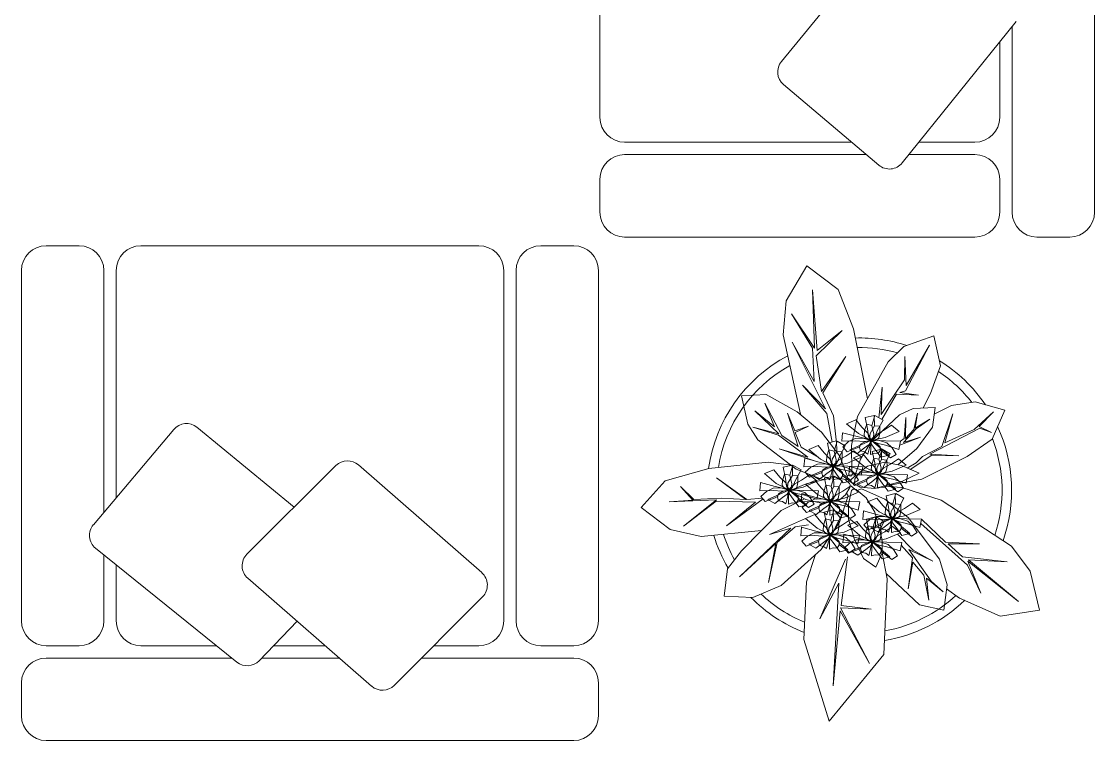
# Model space of a CAD drawing. Header units: inches. Extents: x -173 to 14008, y -3334 to 10368.
# Drawn here: x 5862.5 to 6013, y 7382.2 to 7483.1 of the extents above; entities that cross this region are included whole.
import ezdxf

# ---------------------------------------------------------------- set-up
doc = ezdxf.new("R2010")
doc.units = ezdxf.units.IN
doc.header["$MEASUREMENT"] = 0
doc.layers.add('ARREDAMENTO', color=8, linetype='Continuous', lineweight=18)

# ---------------------------------------------------------------- blocks, each defined once
blk = doc.blocks.new('divanetto')
at = {"layer": 'ARREDAMENTO'}
for p, q in [((5870.55, 7451.63), (5865.93, 7451.63)), ((5926.63, 7451.63), (5879.22, 7451.63)), ((5935.31, 7451.63), (5939.93, 7451.63)), ((5862.46, 7448.16), (5862.46, 7399.02)), ((5874.02, 7448.16), (5874.02, 7414.27)), ((5875.76, 7448.16), (5875.76, 7416.32)), ((5930.1, 7448.16), (5930.1, 7399.02)), ((5931.84, 7448.16), (5931.84, 7399.02)), ((5943.4, 7448.16), (5943.4, 7399.02)), ((5883.83, 7425.88), (5872.54, 7412.51)), ((5887.07, 7426.17), (5900.71, 7414.97)), ((5906.57, 7420.8), (5894.09, 7408.38)), ((5927.03, 7405.79), (5909.72, 7420.9)), ((5872.85, 7409.22), (5892.68, 7393.24)), ((5874.02, 7408.28), (5874.02, 7399.02)), ((5875.76, 7406.88), (5875.76, 7399.02)), ((5894.2, 7405), (5911.58, 7389.86)), ((5914.74, 7389.97), (5927.14, 7402.41)), ((5895.8, 7393.44), (5901.12, 7398.97)), ((5865.93, 7395.55), (5870.55, 7395.55)), ((5879.22, 7395.55), (5889.83, 7395.55)), ((5897.83, 7395.55), (5905.05, 7395.55)), ((5920.3, 7395.55), (5926.63, 7395.55)), ((5939.93, 7395.55), (5935.31, 7395.55)), ((5865.93, 7393.81), (5891.98, 7393.81)), ((5896.16, 7393.81), (5907.05, 7393.81)), ((5918.57, 7393.81), (5939.93, 7393.81)), ((5862.46, 7390.34), (5862.46, 7385.72)), ((5943.4, 7390.34), (5943.4, 7385.72)), ((5865.93, 7382.25), (5939.93, 7382.25))]:
    blk.add_line(p, q, dxfattribs=at)
for centre, radius, start, end in [((5865.93, 7448.16), 3.47, 90, 180), ((5870.55, 7448.16), 3.47, 360, 90), ((5879.22, 7448.16), 3.47, 90, 180), ((5926.63, 7448.16), 3.47, 360, 90), ((5935.31, 7448.16), 3.47, 90, 180), ((5939.93, 7448.16), 3.47, 360, 90), ((5885.6, 7424.39), 2.31, 50.5877, 139.8027), ((5908.2, 7419.16), 2.31, 48.8652, 134.8526), ((5874.3, 7411.02), 2.31, 139.8027, 231.1451), ((5895.72, 7406.74), 2.31, 134.8526, 228.965), ((5925.5, 7404.04), 2.31, 315.0823, 48.8652), ((5865.93, 7399.02), 3.47, 180, 270), ((5870.55, 7399.02), 3.47, 270, 360), ((5879.22, 7399.02), 3.47, 180, 270), ((5926.63, 7399.02), 3.47, 270, 360), ((5935.31, 7399.02), 3.47, 180, 270), ((5939.93, 7399.02), 3.47, 270, 360), ((5865.93, 7390.34), 3.47, 90, 180), ((5939.93, 7390.34), 3.47, 360, 90), ((5894.13, 7395.04), 2.31, 231.1451, 316.0734), ((5913.1, 7391.61), 2.31, 228.965, 315.0823), ((5865.93, 7385.72), 3.47, 180, 270), ((5939.93, 7385.72), 3.47, 270, 360)]:
    blk.add_arc(centre, radius, start, end, dxfattribs=at)

msp = doc.modelspace()

# ---------------------------------------------------------------- linework, layer by layer
at = {"layer": 'ARREDAMENTO'}
for p, q in [((6012.98, 7456.32), (6012.98, 7577.94)), ((5943.6, 7517.03), (5943.6, 7469.62)), ((5969.05, 7477.46), (5980.26, 7491.1)), ((5986.01, 7463.25), (6001.98, 7483.08)), ((6001.42, 7456.32), (6001.42, 7482.37)), ((5999.68, 7469.62), (5999.68, 7480.22)), ((5969.35, 7474.23), (5982.72, 7462.93)), ((5947.07, 7466.15), (5978.91, 7466.15)), ((5988.35, 7466.15), (5996.21, 7466.15)), ((5947.07, 7464.42), (5980.96, 7464.42)), ((5986.95, 7464.42), (5996.21, 7464.42)), ((5943.6, 7460.95), (5943.6, 7456.32)), ((5999.68, 7456.32), (5999.68, 7460.95)), ((5947.07, 7452.85), (5996.21, 7452.85)), ((6004.89, 7452.85), (6009.51, 7452.85))]:
    msp.add_line(p, q, dxfattribs=at)
at = {"layer": 'ARREDAMENTO', "linetype": 'Continuous', "lineweight": 0}
for p, q in [((5969.74, 7443.89), (5972.61, 7448.82)), ((5972.61, 7448.82), (5977.02, 7445.49)), ((5977.02, 7445.49), (5979.16, 7439.96)), ((5969.3, 7439.14), (5969.74, 7443.89)), ((5971.72, 7427.99), (5969.3, 7439.14)), ((5979.16, 7439.96), (5981.14, 7430.18)), ((5986.24, 7437.5), (5990.43, 7439.01)), ((5990.43, 7439.01), (5991.37, 7434.79)), ((5984.05, 7435.33), (5986.24, 7437.5)), ((5979.73, 7427.7), (5984.05, 7435.33)), ((5991.37, 7434.79), (5989.99, 7430.93)), ((5963.45, 7430.58), (5966.9, 7430.75)), ((5964.33, 7426.63), (5963.45, 7430.58)), ((5966.9, 7430.75), (5971.29, 7428.34)), ((5989.99, 7430.93), (5988.93, 7428.88)), ((5971.29, 7428.34), (5974.66, 7425.51)), ((5987.54, 7428.82), (5985.61, 7427.9)), ((5990.63, 7428.97), (5987.54, 7428.82)), ((5990.23, 7426.21), (5990.63, 7428.97)), ((5990.49, 7428.02), (5992.92, 7429.22)), ((5992.92, 7429.22), (5996.22, 7429.73)), ((5996.22, 7429.73), (6000.41, 7428.58)), ((6000.41, 7428.58), (5998.61, 7424.51)), ((5978.88, 7423.63), (5979.73, 7427.7)), ((5985.61, 7427.9), (5981.68, 7424.21)), ((5965.76, 7424.43), (5964.33, 7426.63)), ((5974.66, 7425.51), (5977.23, 7422.12)), ((5988.05, 7423.2), (5990.23, 7426.21)), ((5971.13, 7420.32), (5965.76, 7424.43)), ((5981.68, 7424.21), (5980.13, 7421.68)), ((5998.61, 7424.51), (5995.11, 7422.08)), ((5978.95, 7419.96), (5978.88, 7423.63)), ((5985.4, 7420.91), (5988.05, 7423.2)), ((5958.87, 7420.4), (5967.18, 7421.3)), ((5967.18, 7421.3), (5970.45, 7420.85)), ((5977.23, 7422.12), (5978.35, 7419.24)), ((5980.13, 7421.68), (5979.4, 7419.47)), ((5981.15, 7420.74), (5983.57, 7421.26)), ((5983.57, 7421.26), (5985.91, 7420.81)), ((5985.91, 7420.81), (5988.37, 7419.73)), ((5995.11, 7422.08), (5988.75, 7418.92)), ((5952.75, 7418.68), (5958.87, 7420.4)), ((5974.69, 7418.89), (5971.13, 7420.32)), ((5978.35, 7419.24), (5978.14, 7418.77)), ((5978.8, 7419.32), (5978.26, 7419.48)), ((5979.12, 7419.77), (5978.8, 7419.32)), ((5979.61, 7419.25), (5978.95, 7419.96)), ((5979.34, 7418.95), (5980.04, 7419.9)), ((5980.04, 7419.9), (5981.15, 7420.74)), ((5988.37, 7419.73), (5986.05, 7418.61)), ((5949.39, 7414.91), (5952.75, 7418.68)), ((5970.18, 7417.24), (5972.52, 7418.26)), ((5972.52, 7418.26), (5976.57, 7419.2)), ((5975.03, 7418.84), (5974.69, 7418.89)), ((5976.57, 7419.2), (5978.02, 7418.83)), ((5978.02, 7418.83), (5978.63, 7418.28)), ((5978.63, 7418.28), (5978.69, 7418.11)), ((5978.69, 7418.11), (5978.65, 7417.71)), ((5979.32, 7418.26), (5979.34, 7418.95)), ((5980.09, 7417.78), (5979.32, 7418.26)), ((5982.16, 7417.58), (5980.09, 7417.78)), ((5986.05, 7418.61), (5982.16, 7417.58)), ((5985.95, 7417.72), (5983.4, 7417.91)), ((5984.26, 7418.04), (5983.95, 7418.06)), ((5988.75, 7418.92), (5984.26, 7418.04)), ((5972.5, 7416.06), (5970.18, 7417.24)), ((5978.07, 7416.7), (5977.14, 7415.93)), ((5978.42, 7416.55), (5977.22, 7412.87)), ((5978.65, 7417.71), (5978.07, 7416.7)), ((5978.21, 7416.95), (5978.42, 7416.55)), ((5978.48, 7415.4), (5978.9, 7417.32)), ((5978.9, 7417.32), (5979.12, 7417.5)), ((5979.12, 7417.5), (5979.53, 7417.46)), ((5979.53, 7417.46), (5980.96, 7416.27)), ((5979.69, 7417.33), (5980.27, 7417.56)), ((5980.27, 7417.56), (5983.55, 7416.11)), ((5980.96, 7416.27), (5982.16, 7414.25)), ((5991.46, 7415.94), (5985.95, 7417.72)), ((5953.45, 7411.85), (5949.39, 7414.91)), ((5969, 7414.49), (5972.3, 7416.16)), ((5974.81, 7415.47), (5972.5, 7416.06)), ((5977.14, 7415.93), (5974.81, 7415.47)), ((5978.47, 7413.28), (5978.48, 7415.4)), ((5983.55, 7416.11), (5986.86, 7413.5)), ((6001.31, 7409.48), (5991.46, 7415.94)), ((5963.44, 7408.84), (5969, 7414.49)), ((5979.24, 7410.59), (5978.47, 7413.28)), ((5982.16, 7414.25), (5983.21, 7410.41)), ((5986.86, 7413.5), (5991.21, 7407.7)), ((5957.8, 7410.84), (5953.45, 7411.85)), ((5977.22, 7412.87), (5974.63, 7409.04)), ((5966.25, 7411.7), (5957.8, 7410.84)), ((5980.57, 7407.78), (5979.24, 7410.59)), ((5983.21, 7410.41), (5983.17, 7408.57)), ((5961.5, 7406.32), (5963.44, 7408.84)), ((5974.63, 7409.04), (5969.04, 7403.97)), ((6003.96, 7405.98), (6001.31, 7409.48)), ((5972.57, 7404.52), (5973.85, 7408.33)), ((5982.29, 7406.57), (5980.57, 7407.78)), ((5983.17, 7408.57), (5982.29, 7406.57)), ((5983.17, 7408.55), (5983.91, 7404.9)), ((5991.21, 7407.7), (5992.3, 7404.09)), ((5961.01, 7402.5), (5961.5, 7406.32)), ((6005.27, 7400.51), (6003.96, 7405.98)), ((5972.18, 7396.41), (5972.57, 7404.52)), ((5983.91, 7404.9), (5983.44, 7394.31)), ((5988.43, 7401.27), (5983.75, 7405.66)), ((5969.04, 7403.97), (5965.04, 7402.3)), ((5992.3, 7404.09), (5991.83, 7400.54)), ((5992.22, 7403.5), (5994.04, 7402.23)), ((5965.04, 7402.3), (5961.01, 7402.5)), ((5991.83, 7400.54), (5988.43, 7401.27)), ((5994.04, 7402.23), (5999.76, 7399.71)), ((5999.76, 7399.71), (6005.27, 7400.51)), ((5975.75, 7384.97), (5972.18, 7396.41)), ((5983.44, 7394.31), (5975.75, 7384.97))]:
    msp.add_line(p, q, dxfattribs=at)
for points in [[(5976.16, 7424.09), (5975.42, 7428.1), (5972.01, 7432.08), (5975.22, 7428.75), (5970.56, 7438.13), (5973.67, 7432.58), (5973.41, 7437.29), (5970.48, 7442.06), (5973.72, 7437.28), (5973.42, 7445.44), (5974.07, 7436.92), (5977.56, 7439.73), (5973.93, 7436.21), (5974.66, 7431.21), (5978.11, 7436.08), (5974.89, 7431.01), (5976.38, 7427.8), (5976.8, 7423.97)], [(5982.74, 7427.5), (5983.18, 7431.82), (5983.06, 7427.98), (5986.31, 7432.82), (5986.36, 7436.08), (5986.54, 7432.01), (5989.84, 7437.68), (5986.46, 7431.28), (5985.66, 7431.05), (5988.28, 7430.69), (5985.22, 7430.8), (5983.16, 7427.26)], [(5973.69, 7421.45), (5968.72, 7423.13), (5972.78, 7421.99), (5968.67, 7425.05), (5965.05, 7426.19), (5968.69, 7425.24), (5965.31, 7428.49), (5968.08, 7426.23), (5966.72, 7429.54), (5969.11, 7425), (5971.4, 7423.5), (5969.9, 7428.15), (5970.96, 7425.67), (5972.86, 7426.31), (5970.97, 7425.44), (5971.85, 7423.39), (5974.22, 7421.97)], [(5987.14, 7420.27), (5990.17, 7422.28), (5993.94, 7422.17), (5989.89, 7422.4), (5996.87, 7426.05), (5998.53, 7425.46), (5996.8, 7426.26), (5998.82, 7428.35), (5996.08, 7425.86), (5991.96, 7423.97), (5993.1, 7428.05), (5991.57, 7423.5), (5988.87, 7422.09), (5987.97, 7421.2), (5986.72, 7420.46)], [(5985.66, 7423.66), (5988.58, 7424.79), (5986.17, 7424.06), (5987.97, 7425.95), (5989.88, 7427.29), (5987.84, 7426.05), (5988.14, 7428.14), (5987.64, 7425.84), (5986.45, 7424.62), (5986.52, 7427.55), (5986.27, 7424.58), (5985.77, 7424.24)], [(5966.49, 7416.13), (5961.34, 7412.34), (5965.44, 7415.66), (5959.91, 7415.82), (5955.3, 7412.3), (5959.97, 7416.01), (5953.3, 7415.74), (5956.65, 7415.96), (5954.89, 7417.85), (5956.77, 7416.04), (5960.59, 7416.24), (5964.08, 7416.03), (5959.94, 7419.08), (5964.19, 7416.05), (5966.4, 7416.24)], [(5972.44, 7413.4), (5967.37, 7411.15), (5970.37, 7412.03), (5963.17, 7405.21), (5968.27, 7409.88), (5967.24, 7404.42), (5968.45, 7410.02), (5970.97, 7412.23), (5972.88, 7412.48)], [(5988.6, 7412.7), (5995.14, 7406.86), (5997.05, 7402.93), (5995.22, 7407.41), (6002.33, 7401.73), (5995.32, 7407.59), (6000.72, 7407.3), (5994.48, 7408), (5992.47, 7409.82), (5996.84, 7409.81), (5992.08, 7410.06), (5988.71, 7413.29)], [(5985.34, 7411.2), (5987.55, 7408.94), (5990.32, 7407.41), (5986.94, 7409.03), (5990.06, 7404.61), (5991.76, 7403.11), (5989.4, 7405), (5989.72, 7401.94), (5989.03, 7405.45), (5987.5, 7407.28), (5986.82, 7403.54), (5987.44, 7407.87), (5985.85, 7409.62)], [(5978.06, 7407.66), (5974.44, 7399.29), (5977.1, 7404.31), (5976.33, 7389.94), (5977.32, 7400.45), (5981.39, 7393.07), (5977.36, 7400.86), (5981.63, 7400.66), (5977.46, 7401.2), (5978.31, 7408.03)]]:
    msp.add_lwpolyline(points, dxfattribs=at)
at = {"layer": 'ARREDAMENTO', "lineweight": 0}
for points in [[(5981.67, 7424.38), (5982.83, 7424.3), (5983.85, 7423.98), (5984.61, 7423.27), (5985.17, 7422.38), (5984.38, 7421.88), (5983.2, 7422.76), (5982.91, 7423.01), (5982.91, 7423.42), (5982.43, 7423.89), (5981.7, 7424.32), (5981.58, 7423.49), (5981.54, 7422.36), (5982.06, 7422.54), (5982.62, 7422.49), (5982.91, 7422.93), (5982.91, 7423.42), (5982.43, 7423.89), (5981.74, 7424.29), (5982.12, 7424.76), (5982.54, 7425.75), (5983.31, 7427.17), (5982.18, 7427.83), (5981.75, 7426.43), (5982.04, 7425.22), (5981.97, 7424.66), (5981.62, 7424.24), (5981.02, 7424.52), (5980.68, 7424.98), (5980.73, 7425.71), (5981.02, 7426.59), (5981.75, 7426.43), (5982.04, 7425.22), (5981.93, 7424.52), (5981.75, 7424.29), (5981.38, 7423.78), (5980.73, 7423.28), (5979.64, 7422.46), (5978.66, 7423.03), (5981.51, 7424.29), (5980.56, 7424.18), (5979.48, 7424.26), (5977.52, 7424.22), (5977.64, 7425.41), (5979.66, 7424.87), (5981.42, 7424.45), (5979.85, 7425.28), (5978.2, 7426.66), (5979.48, 7427.2), (5980.34, 7426.17), (5981.11, 7425.4), (5981.71, 7424.33)], [(5981.61, 7424.39), (5980.47, 7424.64), (5979.4, 7424.62), (5978.47, 7424.16), (5977.69, 7423.45), (5978.3, 7422.75), (5979.68, 7423.27), (5980.03, 7423.43), (5980.15, 7423.82), (5980.74, 7424.13), (5981.56, 7424.34), (5981.45, 7423.51), (5981.16, 7422.42), (5980.71, 7422.73), (5980.16, 7422.85), (5980, 7423.35), (5980.15, 7423.82), (5980.74, 7424.13), (5981.51, 7424.32), (5981.28, 7424.88), (5981.15, 7425.95), (5980.82, 7427.53), (5982.09, 7427.84), (5982.11, 7426.38), (5981.49, 7425.3), (5981.4, 7424.74), (5981.62, 7424.24), (5982.27, 7424.34), (5982.73, 7424.69), (5982.88, 7425.4), (5982.85, 7426.32), (5982.11, 7426.38), (5981.49, 7425.3), (5981.4, 7424.6), (5981.51, 7424.33), (5981.72, 7423.73), (5982.2, 7423.07), (5983.01, 7421.97), (5984.12, 7422.25), (5981.73, 7424.25), (5982.61, 7423.88), (5983.68, 7423.66), (5985.55, 7423.07), (5985.77, 7424.24), (5983.67, 7424.29), (5981.86, 7424.39), (5983.61, 7424.74), (5985.58, 7425.6), (5984.5, 7426.48), (5983.39, 7425.74), (5982.43, 7425.21), (5981.56, 7424.36)], [(5976.37, 7420.79), (5977.53, 7420.7), (5978.56, 7420.38), (5979.32, 7419.68), (5979.87, 7418.78), (5979.09, 7418.28), (5977.91, 7419.17), (5977.62, 7419.42), (5977.62, 7419.83), (5977.14, 7420.29), (5976.4, 7420.73), (5976.28, 7419.9), (5976.25, 7418.77), (5976.76, 7418.94), (5977.32, 7418.9), (5977.62, 7419.33), (5977.62, 7419.83), (5977.14, 7420.29), (5976.45, 7420.69), (5976.82, 7421.16), (5977.25, 7422.16), (5978.01, 7423.58), (5976.88, 7424.24), (5976.45, 7422.84), (5976.75, 7421.63), (5976.67, 7421.06), (5976.32, 7420.64), (5975.73, 7420.92), (5975.38, 7421.38), (5975.44, 7422.11), (5975.72, 7422.99), (5976.45, 7422.84), (5976.75, 7421.63), (5976.63, 7420.93), (5976.45, 7420.7), (5976.08, 7420.18), (5975.43, 7419.69), (5974.34, 7418.86), (5973.36, 7419.44), (5976.22, 7420.69), (5975.26, 7420.58), (5974.18, 7420.67), (5972.22, 7420.63), (5972.34, 7421.82), (5974.37, 7421.27), (5976.13, 7420.85), (5974.55, 7421.69), (5972.9, 7423.06), (5974.19, 7423.61), (5975.04, 7422.58), (5975.82, 7421.8), (5976.41, 7420.74)], [(5976.31, 7420.79), (5975.18, 7421.04), (5974.1, 7421.02), (5973.18, 7420.56), (5972.39, 7419.86), (5973, 7419.16), (5974.38, 7419.67), (5974.73, 7419.83), (5974.85, 7420.22), (5975.44, 7420.53), (5976.27, 7420.75), (5976.15, 7419.92), (5975.86, 7418.82), (5975.42, 7419.13), (5974.87, 7419.25), (5974.71, 7419.75), (5974.85, 7420.22), (5975.44, 7420.53), (5976.22, 7420.73), (5975.99, 7421.28), (5975.86, 7422.35), (5975.52, 7423.94), (5976.8, 7424.25), (5976.81, 7422.79), (5976.19, 7421.71), (5976.1, 7421.14), (5976.32, 7420.64), (5976.97, 7420.74), (5977.43, 7421.09), (5977.58, 7421.8), (5977.56, 7422.73), (5976.81, 7422.79), (5976.19, 7421.71), (5976.1, 7421), (5976.21, 7420.73), (5976.42, 7420.14), (5976.9, 7419.48), (5977.72, 7418.38), (5978.82, 7418.65), (5976.43, 7420.66), (5977.32, 7420.28), (5978.38, 7420.06), (5980.25, 7419.47), (5980.47, 7420.65), (5978.38, 7420.7), (5976.57, 7420.79), (5978.31, 7421.15), (5980.28, 7422), (5979.2, 7422.89), (5978.09, 7422.14), (5977.13, 7421.61), (5976.26, 7420.76)], [(5982.66, 7419.64), (5983.82, 7419.56), (5984.85, 7419.24), (5985.61, 7418.53), (5986.16, 7417.64), (5985.38, 7417.14), (5984.2, 7418.02), (5983.91, 7418.27), (5983.9, 7418.68), (5983.43, 7419.14), (5982.69, 7419.58), (5982.57, 7418.75), (5982.54, 7417.62), (5983.05, 7417.79), (5983.61, 7417.75), (5983.91, 7418.19), (5983.9, 7418.68), (5983.43, 7419.14), (5982.74, 7419.55), (5983.11, 7420.01), (5983.54, 7421.01), (5984.3, 7422.43), (5983.17, 7423.09), (5982.74, 7421.69), (5983.04, 7420.48), (5982.96, 7419.92), (5982.61, 7419.49), (5982.02, 7419.77), (5981.67, 7420.24), (5981.73, 7420.96), (5982.01, 7421.84), (5982.74, 7421.69), (5983.04, 7420.48), (5982.92, 7419.78), (5982.74, 7419.55), (5982.37, 7419.04), (5981.72, 7418.54), (5980.63, 7417.72), (5979.65, 7418.29), (5982.51, 7419.54), (5981.55, 7419.43), (5980.47, 7419.52), (5978.51, 7419.48), (5978.63, 7420.67), (5980.65, 7420.13), (5982.42, 7419.71), (5980.84, 7420.54), (5979.19, 7421.91), (5980.48, 7422.46), (5981.33, 7421.43), (5982.1, 7420.65), (5982.7, 7419.59)], [(5982.6, 7419.65), (5981.47, 7419.89), (5980.39, 7419.88), (5979.46, 7419.41), (5978.68, 7418.71), (5979.29, 7418.01), (5980.67, 7418.53), (5981.02, 7418.69), (5981.14, 7419.08), (5981.73, 7419.39), (5982.55, 7419.6), (5982.44, 7418.77), (5982.15, 7417.67), (5981.71, 7417.99), (5981.16, 7418.1), (5981, 7418.61), (5981.14, 7419.08), (5981.73, 7419.39), (5982.51, 7419.58), (5982.27, 7420.13), (5982.15, 7421.21), (5981.81, 7422.79), (5983.08, 7423.1), (5983.1, 7421.64), (5982.48, 7420.56), (5982.39, 7420), (5982.61, 7419.49), (5983.26, 7419.6), (5983.72, 7419.94), (5983.87, 7420.65), (5983.85, 7421.58), (5983.1, 7421.64), (5982.48, 7420.56), (5982.39, 7419.86), (5982.5, 7419.59), (5982.71, 7418.99), (5983.19, 7418.33), (5984.01, 7417.23), (5985.11, 7417.51), (5982.72, 7419.51), (5983.61, 7419.14), (5984.67, 7418.92), (5986.54, 7418.33), (5986.76, 7419.5), (5984.67, 7419.55), (5982.86, 7419.64), (5984.6, 7420), (5986.57, 7420.85), (5985.49, 7421.74), (5984.38, 7420.99), (5983.42, 7420.47), (5982.55, 7419.61)], [(5970.17, 7417.41), (5971.32, 7417.32), (5972.35, 7417.01), (5973.11, 7416.3), (5973.67, 7415.4), (5972.88, 7414.91), (5971.7, 7415.79), (5971.41, 7416.04), (5971.41, 7416.45), (5970.93, 7416.91), (5970.2, 7417.35), (5970.07, 7416.52), (5970.04, 7415.39), (5970.56, 7415.56), (5971.12, 7415.52), (5971.41, 7415.96), (5971.41, 7416.45), (5970.93, 7416.91), (5970.24, 7417.32), (5970.62, 7417.78), (5971.04, 7418.78), (5971.81, 7420.2), (5970.67, 7420.86), (5970.25, 7419.46), (5970.54, 7418.25), (5970.46, 7417.68), (5970.11, 7417.26), (5969.52, 7417.54), (5969.18, 7418.01), (5969.23, 7418.73), (5969.51, 7419.61), (5970.25, 7419.46), (5970.54, 7418.25), (5970.43, 7417.55), (5970.24, 7417.32), (5969.87, 7416.81), (5969.23, 7416.31), (5968.14, 7415.48), (5967.15, 7416.06), (5970.01, 7417.31), (5969.06, 7417.2), (5967.98, 7417.29), (5966.02, 7417.25), (5966.13, 7418.44), (5968.16, 7417.89), (5969.92, 7417.48), (5968.34, 7418.31), (5966.69, 7419.68), (5967.98, 7420.23), (5968.84, 7419.2), (5969.61, 7418.42), (5970.2, 7417.36)], [(5970.1, 7417.42), (5968.97, 7417.66), (5967.9, 7417.64), (5966.97, 7417.18), (5966.18, 7416.48), (5966.8, 7415.78), (5968.18, 7416.29), (5968.53, 7416.45), (5968.64, 7416.85), (5969.23, 7417.16), (5970.06, 7417.37), (5969.94, 7416.54), (5969.66, 7415.44), (5969.21, 7415.76), (5968.66, 7415.87), (5968.5, 7416.37), (5968.64, 7416.85), (5969.23, 7417.16), (5970.01, 7417.35), (5969.78, 7417.9), (5969.65, 7418.98), (5969.32, 7420.56), (5970.59, 7420.87), (5970.6, 7419.41), (5969.98, 7418.33), (5969.9, 7417.77), (5970.11, 7417.26), (5970.76, 7417.36), (5971.22, 7417.71), (5971.38, 7418.42), (5971.35, 7419.35), (5970.6, 7419.41), (5969.98, 7418.33), (5969.89, 7417.62), (5970.01, 7417.35), (5970.22, 7416.76), (5970.7, 7416.1), (5971.51, 7415), (5972.62, 7415.27), (5970.23, 7417.28), (5971.11, 7416.91), (5972.17, 7416.68), (5974.04, 7416.1), (5974.27, 7417.27), (5972.17, 7417.32), (5970.36, 7417.41), (5972.11, 7417.77), (5974.08, 7418.62), (5973, 7419.51), (5971.88, 7418.76), (5970.93, 7418.23), (5970.05, 7417.38)], [(5975.96, 7415.87), (5977.12, 7415.78), (5978.14, 7415.46), (5978.91, 7414.76), (5979.46, 7413.86), (5978.68, 7413.36), (5977.5, 7414.25), (5977.21, 7414.5), (5977.2, 7414.91), (5976.73, 7415.37), (5975.99, 7415.81), (5975.87, 7414.98), (5975.84, 7413.85), (5976.35, 7414.02), (5976.91, 7413.98), (5977.21, 7414.42), (5977.2, 7414.91), (5976.73, 7415.37), (5976.04, 7415.77), (5976.41, 7416.24), (5976.84, 7417.24), (5977.6, 7418.66), (5976.47, 7419.32), (5976.04, 7417.92), (5976.34, 7416.71), (5976.26, 7416.14), (5975.91, 7415.72), (5975.32, 7416), (5974.97, 7416.46), (5975.03, 7417.19), (5975.31, 7418.07), (5976.04, 7417.92), (5976.34, 7416.71), (5976.22, 7416.01), (5976.04, 7415.78), (5975.67, 7415.26), (5975.02, 7414.77), (5973.93, 7413.94), (5972.95, 7414.52), (5975.81, 7415.77), (5974.85, 7415.66), (5973.77, 7415.75), (5971.81, 7415.71), (5971.93, 7416.9), (5973.95, 7416.35), (5975.72, 7415.93), (5974.14, 7416.77), (5972.49, 7418.14), (5973.78, 7418.69), (5974.63, 7417.66), (5975.4, 7416.88), (5976, 7415.82)], [(5975.9, 7415.88), (5974.77, 7416.12), (5973.69, 7416.1), (5972.76, 7415.64), (5971.98, 7414.94), (5972.59, 7414.24), (5973.97, 7414.75), (5974.32, 7414.91), (5974.44, 7415.31), (5975.03, 7415.62), (5975.85, 7415.83), (5975.74, 7415), (5975.45, 7413.9), (5975.01, 7414.21), (5974.46, 7414.33), (5974.3, 7414.83), (5974.44, 7415.31), (5975.03, 7415.62), (5975.8, 7415.81), (5975.57, 7416.36), (5975.45, 7417.43), (5975.11, 7419.02), (5976.38, 7419.33), (5976.4, 7417.87), (5975.78, 7416.79), (5975.69, 7416.23), (5975.91, 7415.72), (5976.56, 7415.82), (5977.02, 7416.17), (5977.17, 7416.88), (5977.15, 7417.81), (5976.4, 7417.87), (5975.78, 7416.79), (5975.69, 7416.08), (5975.8, 7415.81), (5976.01, 7415.22), (5976.49, 7414.56), (5977.31, 7413.46), (5978.41, 7413.73), (5976.02, 7415.74), (5976.91, 7415.37), (5977.97, 7415.14), (5979.84, 7414.55), (5980.06, 7415.73), (5977.96, 7415.78), (5976.16, 7415.87), (5977.9, 7416.23), (5979.87, 7417.08), (5978.79, 7417.97), (5977.68, 7417.22), (5976.72, 7416.69), (5975.85, 7415.84)], [(5984.61, 7413.42), (5985.77, 7413.34), (5986.79, 7413.02), (5987.55, 7412.32), (5988.11, 7411.42), (5987.32, 7410.92), (5986.15, 7411.8), (5985.86, 7412.06), (5985.85, 7412.46), (5985.37, 7412.93), (5984.64, 7413.36), (5984.52, 7412.53), (5984.49, 7411.4), (5985, 7411.58), (5985.56, 7411.53), (5985.86, 7411.97), (5985.85, 7412.46), (5985.37, 7412.93), (5984.68, 7413.33), (5985.06, 7413.8), (5985.48, 7414.79), (5986.25, 7416.22), (5985.12, 7416.87), (5984.69, 7415.47), (5984.99, 7414.27), (5984.91, 7413.7), (5984.56, 7413.28), (5983.96, 7413.56), (5983.62, 7414.02), (5983.67, 7414.75), (5983.96, 7415.63), (5984.69, 7415.47), (5984.99, 7414.27), (5984.87, 7413.56), (5984.69, 7413.34), (5984.32, 7412.82), (5983.67, 7412.32), (5982.58, 7411.5), (5981.6, 7412.07), (5984.46, 7413.33), (5983.5, 7413.22), (5982.42, 7413.3), (5980.46, 7413.26), (5980.58, 7414.45), (5982.6, 7413.91), (5984.36, 7413.49), (5982.79, 7414.32), (5981.14, 7415.7), (5982.43, 7416.24), (5983.28, 7415.21), (5984.05, 7414.44), (5984.65, 7413.38)], [(5984.55, 7413.43), (5983.42, 7413.68), (5982.34, 7413.66), (5981.41, 7413.2), (5980.63, 7412.49), (5981.24, 7411.79), (5982.62, 7412.31), (5982.97, 7412.47), (5983.09, 7412.86), (5983.68, 7413.17), (5984.5, 7413.38), (5984.39, 7412.55), (5984.1, 7411.46), (5983.66, 7411.77), (5983.11, 7411.89), (5982.95, 7412.39), (5983.09, 7412.86), (5983.68, 7413.17), (5984.45, 7413.36), (5984.22, 7413.92), (5984.1, 7414.99), (5983.76, 7416.57), (5985.03, 7416.88), (5985.05, 7415.42), (5984.43, 7414.35), (5984.34, 7413.78), (5984.56, 7413.28), (5985.21, 7413.38), (5985.67, 7413.73), (5985.82, 7414.44), (5985.79, 7415.36), (5985.05, 7415.42), (5984.43, 7414.35), (5984.34, 7413.64), (5984.45, 7413.37), (5984.66, 7412.77), (5985.14, 7412.11), (5985.96, 7411.02), (5987.06, 7411.29), (5984.67, 7413.3), (5985.56, 7412.92), (5986.62, 7412.7), (5988.49, 7412.11), (5988.71, 7413.29), (5986.61, 7413.33), (5984.81, 7413.43), (5986.55, 7413.78), (5988.52, 7414.64), (5987.44, 7415.52), (5986.33, 7414.78), (5985.37, 7414.25), (5984.5, 7413.4)], [(5975.91, 7411.12), (5977.07, 7411.04), (5978.09, 7410.72), (5978.86, 7410.01), (5979.41, 7409.12), (5978.63, 7408.62), (5977.45, 7409.5), (5977.16, 7409.75), (5977.15, 7410.16), (5976.68, 7410.63), (5975.94, 7411.06), (5975.82, 7410.23), (5975.79, 7409.1), (5976.3, 7409.28), (5976.86, 7409.23), (5977.16, 7409.67), (5977.15, 7410.16), (5976.68, 7410.63), (5975.99, 7411.03), (5976.36, 7411.5), (5976.79, 7412.49), (5977.55, 7413.91), (5976.42, 7414.57), (5975.99, 7413.17), (5976.29, 7411.97), (5976.21, 7411.4), (5975.86, 7410.98), (5975.27, 7411.26), (5974.92, 7411.72), (5974.98, 7412.45), (5975.26, 7413.33), (5975.99, 7413.17), (5976.29, 7411.97), (5976.17, 7411.26), (5975.99, 7411.03), (5975.62, 7410.52), (5974.97, 7410.02), (5973.88, 7409.2), (5972.9, 7409.77), (5975.76, 7411.03), (5974.8, 7410.92), (5973.72, 7411), (5971.76, 7410.96), (5971.88, 7412.15), (5973.9, 7411.61), (5975.67, 7411.19), (5974.09, 7412.02), (5972.44, 7413.4), (5973.73, 7413.94), (5974.58, 7412.91), (5975.35, 7412.14), (5975.95, 7411.07)], [(5975.85, 7411.13), (5974.72, 7411.38), (5973.64, 7411.36), (5972.71, 7410.9), (5971.93, 7410.19), (5972.54, 7409.49), (5973.92, 7410.01), (5974.27, 7410.17), (5974.39, 7410.56), (5974.98, 7410.87), (5975.8, 7411.08), (5975.69, 7410.25), (5975.4, 7409.16), (5974.96, 7409.47), (5974.41, 7409.59), (5974.25, 7410.09), (5974.39, 7410.56), (5974.98, 7410.87), (5975.76, 7411.06), (5975.52, 7411.62), (5975.4, 7412.69), (5975.06, 7414.27), (5976.33, 7414.58), (5976.35, 7413.12), (5975.73, 7412.05), (5975.64, 7411.48), (5975.86, 7410.98), (5976.51, 7411.08), (5976.97, 7411.43), (5977.12, 7412.14), (5977.1, 7413.06), (5976.35, 7413.12), (5975.73, 7412.05), (5975.64, 7411.34), (5975.75, 7411.07), (5975.96, 7410.47), (5976.44, 7409.81), (5977.26, 7408.71), (5978.36, 7408.99), (5975.97, 7410.99), (5976.86, 7410.62), (5977.92, 7410.4), (5979.79, 7409.81), (5980.01, 7410.99), (5977.92, 7411.03), (5976.11, 7411.13), (5977.85, 7411.48), (5979.82, 7412.34), (5978.74, 7413.22), (5977.63, 7412.48), (5976.67, 7411.95), (5975.8, 7411.1)], [(5981.83, 7410.15), (5982.99, 7410.07), (5984.01, 7409.75), (5984.77, 7409.05), (5985.33, 7408.15), (5984.54, 7407.65), (5983.36, 7408.53), (5983.07, 7408.79), (5983.07, 7409.19), (5982.59, 7409.66), (5981.86, 7410.09), (5981.74, 7409.26), (5981.7, 7408.13), (5982.22, 7408.31), (5982.78, 7408.26), (5983.07, 7408.7), (5983.07, 7409.19), (5982.59, 7409.66), (5981.9, 7410.06), (5982.28, 7410.53), (5982.7, 7411.52), (5983.47, 7412.95), (5982.34, 7413.6), (5981.91, 7412.2), (5982.2, 7411), (5982.13, 7410.43), (5981.78, 7410.01), (5981.18, 7410.29), (5980.84, 7410.75), (5980.89, 7411.48), (5981.18, 7412.36), (5981.91, 7412.2), (5982.2, 7411), (5982.09, 7410.29), (5981.91, 7410.07), (5981.54, 7409.55), (5980.89, 7409.05), (5979.8, 7408.23), (5978.82, 7408.8), (5981.68, 7410.06), (5980.72, 7409.95), (5979.64, 7410.03), (5977.68, 7409.99), (5977.8, 7411.18), (5979.82, 7410.64), (5981.58, 7410.22), (5980.01, 7411.05), (5978.36, 7412.43), (5979.64, 7412.97), (5980.5, 7411.94), (5981.27, 7411.17), (5981.87, 7410.11)], [(5981.77, 7410.16), (5980.63, 7410.41), (5979.56, 7410.39), (5978.63, 7409.93), (5977.85, 7409.22), (5978.46, 7408.52), (5979.84, 7409.04), (5980.19, 7409.2), (5980.31, 7409.59), (5980.9, 7409.9), (5981.72, 7410.11), (5981.61, 7409.28), (5981.32, 7408.19), (5980.88, 7408.5), (5980.32, 7408.62), (5980.16, 7409.12), (5980.31, 7409.59), (5980.9, 7409.9), (5981.67, 7410.09), (5981.44, 7410.65), (5981.31, 7411.72), (5980.98, 7413.3), (5982.25, 7413.61), (5982.27, 7412.15), (5981.65, 7411.08), (5981.56, 7410.51), (5981.78, 7410.01), (5982.43, 7410.11), (5982.89, 7410.46), (5983.04, 7411.17), (5983.01, 7412.09), (5982.27, 7412.15), (5981.65, 7411.08), (5981.56, 7410.37), (5981.67, 7410.1), (5981.88, 7409.5), (5982.36, 7408.84), (5983.17, 7407.75), (5984.28, 7408.02), (5981.89, 7410.03), (5982.77, 7409.65), (5983.84, 7409.43), (5985.71, 7408.84), (5985.93, 7410.02), (5983.83, 7410.06), (5982.02, 7410.16), (5983.77, 7410.51), (5985.74, 7411.37), (5984.66, 7412.25), (5983.55, 7411.51), (5982.59, 7410.98), (5981.72, 7410.13)]]:
    msp.add_lwpolyline(points, dxfattribs=at)
at = {"layer": 'ARREDAMENTO'}
for centre, radius, start, end in [((5970.84, 7475.99), 2.31, 140.5877, 229.8027), ((5947.07, 7469.62), 3.47, 180, 270), ((5996.21, 7469.62), 3.47, 270, 360), ((5947.07, 7460.95), 3.47, 90, 180), ((5996.21, 7460.95), 3.47, 360, 90), ((5984.21, 7464.7), 2.31, 229.8027, 321.1451), ((5947.07, 7456.32), 3.47, 180, 270), ((5996.21, 7456.32), 3.47, 270, 360), ((6004.89, 7456.32), 3.47, 180, 270), ((6009.51, 7456.32), 3.47, 270, 360), ((5979.98, 7417.33), 21.37, 71.8783, 91.5076), ((5979.98, 7417.33), 20.03, 74.4364, 90.8336), ((5979.98, 7417.33), 21.37, 118.0268, 171.7621), ((5979.98, 7417.33), 20.03, 119.1192, 170.7514), ((5979.98, 7417.33), 21.37, 34.1663, 58.2949), ((5979.98, 7417.33), 20.03, 38.0008, 56.3155), ((5979.98, 7417.33), 21.37, 340.6421, 24.7466), ((5979.98, 7417.33), 20.03, 341.5972, 21.247), ((5979.98, 7417.33), 21.37, 197.1718, 210.6465), ((5979.98, 7417.33), 20.03, 197.9469, 209.0932), ((5979.98, 7417.33), 20.03, 226.5482, 247.4417), ((5979.98, 7417.33), 21.37, 224.6122, 248.7343), ((5979.98, 7417.33), 21.37, 279.5577, 313.8202), ((5979.98, 7417.33), 20.03, 280.382, 312.5962)]:
    msp.add_arc(centre, radius, start, end, dxfattribs=at)

# ---------------------------------------------------------------- block references
msp.add_blockref('divanetto', (0, 0))

doc.saveas('drawing.dxf')
